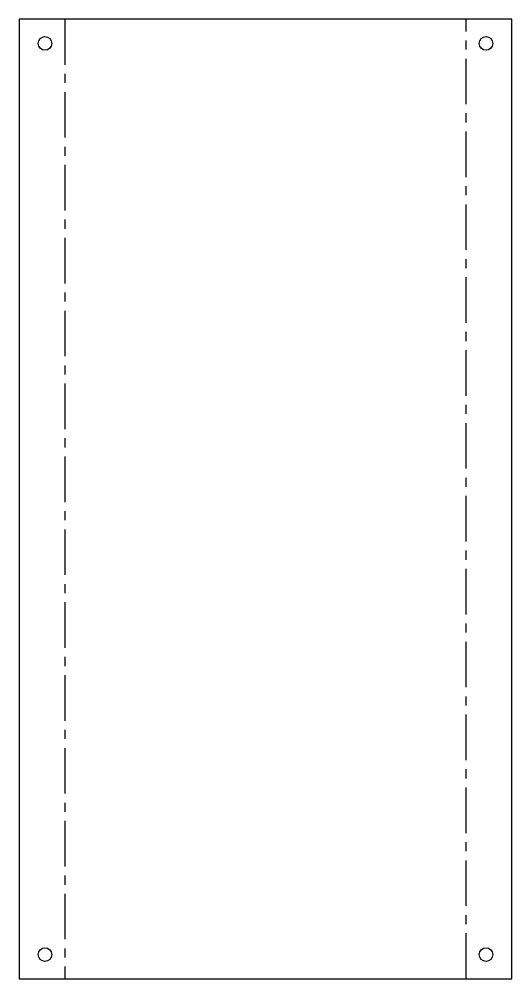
# Model space of a CAD drawing. Extents: x 0 to 162, y -316 to 0.
import ezdxf

# ---------------------------------------------------------------- set-up
doc = ezdxf.new("R2010")
doc.units = 0
doc.header["$MEASUREMENT"] = 0
doc.linetypes.add('AXES', pattern=[24, 15, -3, 3, -3])
doc.layers.get('0').update_dxf_attribs({"linetype": 'CONTINUOUS'})

msp = doc.modelspace()

# ---------------------------------------------------------------- linework, layer by layer
at = {"color": 7}
for p, q in [((0, 0), (0, -316)), ((162.263419, 0), (0, 0)), ((162.263419, -316), (162.263419, 0)), ((0, -316), (162.263419, -316))]:
    msp.add_line(p, q, dxfattribs=at)
at = {"color": 1, "linetype": 'AXES'}
for p, q in [((15.040855, 0), (15.040855, -316)), ((147.222564, -316), (147.222564, 0))]:
    msp.add_line(p, q, dxfattribs=at)
at = {"color": 7}
for centre in [(8.5, -8), (153.763419, -8), (8.5, -308), (153.763419, -308)]:
    msp.add_circle(centre, 2.25, dxfattribs=at)

doc.saveas('drawing.dxf')
